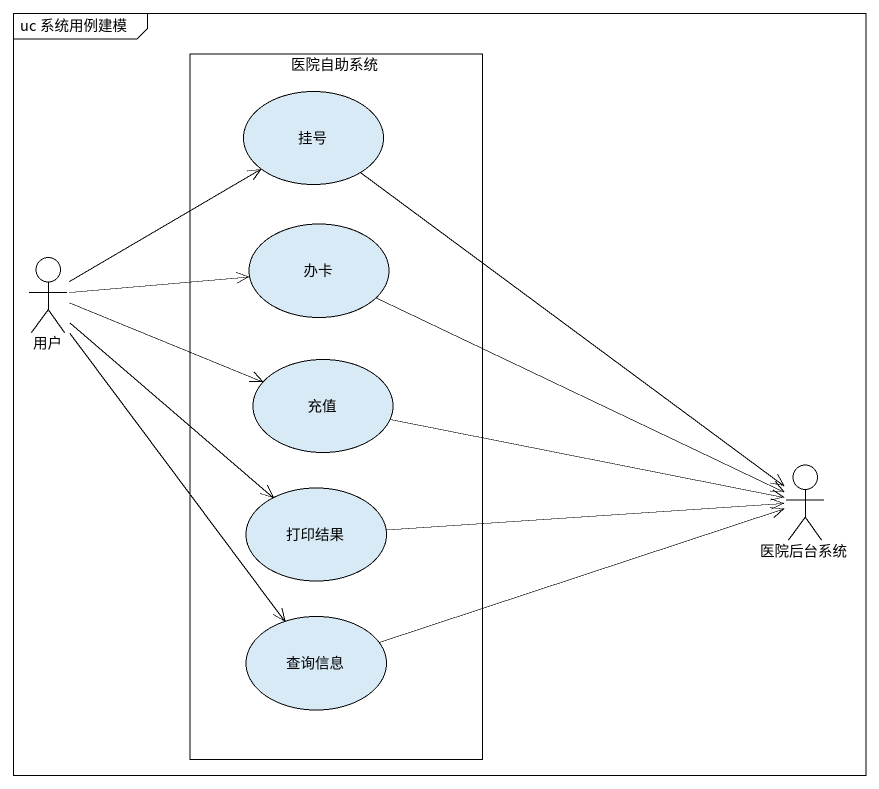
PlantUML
@startuml
mainframe uc 系统用例建模
rectangle 医院自助系统 {
  usecase 挂号
  usecase 办卡
  usecase 充值
  usecase 打印结果
  usecase 查询信息
}
actor 用户
actor 医院后台系统
挂号 --> 医院后台系统
用户 -up-> 挂号
用户 -right-> 办卡
用户 -right-> 充值
用户 --> 打印结果
用户 --> 查询信息
办卡 -right-> 医院后台系统
充值 -right-> 医院后台系统
打印结果 -right-> 医院后台系统
查询信息 -right-> 医院后台系统
@enduml
